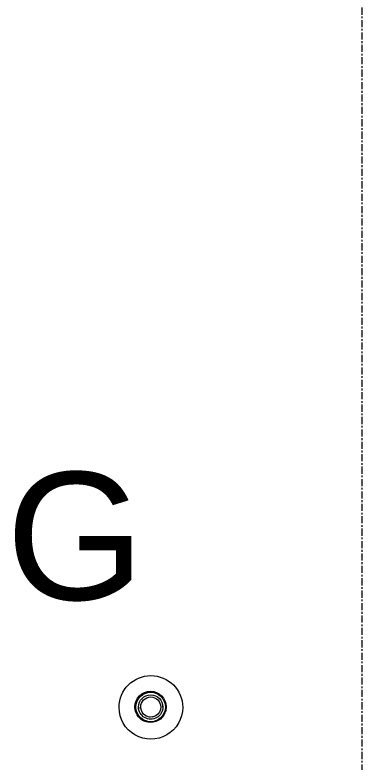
# Model space of a CAD drawing. Header units: inches. Extents: x 29752 to 32426, y -178 to 5722.
# Drawn here: x 31066.9 to 31091.4, y 4401.8 to 4454.5 of the extents above; entities that cross this region are included whole.
import ezdxf

# ---------------------------------------------------------------- set-up
doc = ezdxf.new("R2010")
doc.units = ezdxf.units.IN
doc.header["$MEASUREMENT"] = 0
doc.linetypes.add('Grid Line 1_2_', pattern=[0.875, 0.5, -0.125, 0.125, -0.125])
for name, color, linetype, lineweight in [('E-LITE-EQPM', 33, 'Continuous', 9), ('E-LITE-EQPM-IDEN', 33, 'Continuous', 9), ('G-IMPT', 8, 'Continuous', 9), ('S-GRID', 1, 'Continuous', 9)]:
    doc.layers.add(name, color=color, linetype=linetype, lineweight=lineweight)
doc.styles.add('Arial', font='arial.ttf', dxfattribs={"height": 9})

# ---------------------------------------------------------------- blocks, each defined once
blk = doc.blocks.new('EUREKA LIGHTING_4064 VOXEL - 2026_cap BLK_sat-6248604-FIRST FLOOR')
at = {"layer": 'G-IMPT'}
for p, q in [((-0.845, 0.048), (-0.792, 0.048)), ((-0.745, 0.048), (-0.697, 0.048)), ((0.857, -0.047), (0.805, -0.047))]:
    blk.add_line(p, q, dxfattribs=at)
blk = doc.blocks.new('EUREKA LIGHTING_4064 VOXEL - 2064_shade_sat-6248603-FIRST FLOOR')
at = {"layer": 'G-IMPT'}
for radius, start, end in [(1.102, 21.1788, 180), (1.043, 144, 149.4936), (1.043, 108, 111.0454), (1.043, 174.916, 180), (1.102, 360, 18.4459), (1.102, 180, 0), (1.043, 180, 186.0976), (1.043, 208.9106, 220.2707), (1.043, 246.1673, 256.6961), (1.043, 284.5586, 292.2676)]:
    blk.add_arc((-0.005, -0.005), radius, start, end, dxfattribs=at)
blk = doc.blocks.new('EUREKA LIGHTING_4064 VOXEL - 2033_heatsink_sat-6248602-FIRST FLOOR')
at = {"layer": 'G-IMPT'}
for p, q in [((-0.801, 0.048), (-0.835, 0.049)), ((-0.697, 0.043), (-0.732, 0.045)), ((0.813, -0.042), (0.847, -0.043)), ((-0.353, -0.957), (-0.345, -0.976))]:
    blk.add_line(p, q, dxfattribs=at)
for radius, start, end in [(1.04, 0, 180), (0.859, 360, 180), (0.709, 114.8321, 118.9388), (0.709, 95.012, 99.1157), (0.709, 79.2926, 83.7501), (1.04, 50.7234, 54.1297), (1.04, 180, 360), (0.859, 180, 0), (0.709, 138.762, 143.024), (1.04, 14.4002, 19.5187), (1.04, 213.75, 219.0131), (1.04, 250.2793, 254.5002), (1.04, 285.5047, 288.6362)]:
    blk.add_arc((0.006, 0.003), radius, start, end, dxfattribs=at)
blk = doc.blocks.new('EUREKA LIGHTING_4064 VOXEL - 4064 -4W-6248609-FIRST FLOOR')
at = {"layer": 'E-LITE-EQPM'}
for centre, radius, start, end in [((0.016, 0.029), 2.244, 360, 180), ((0.006, 0.001), 0.709, 360, 180), ((0.016, 0.029), 2.244, 180, 360), ((0.006, 0.001), 0.709, 180, 360)]:
    blk.add_arc(centre, radius, start, end, dxfattribs=at)
for name in ['EUREKA LIGHTING_4064 VOXEL - 2064_shade_sat-6248603-FIRST FLOOR', 'EUREKA LIGHTING_4064 VOXEL - 2033_heatsink_sat-6248602-FIRST FLOOR', 'EUREKA LIGHTING_4064 VOXEL - 2026_cap BLK_sat-6248604-FIRST FLOOR']:
    blk.add_blockref(name, (0, 0))

msp = doc.modelspace()

# ---------------------------------------------------------------- linework, layer by layer
at = {"layer": 'S-GRID', "linetype": 'Grid Line 1_2_'}
msp.add_line((31091.362, 4277.766), (31091.362, 5698.128), dxfattribs=at)

# ---------------------------------------------------------------- block references
at = {"layer": 'E-LITE-EQPM', "extrusion": (0, 0, -1), "rotation": 180}
msp.add_blockref('EUREKA LIGHTING_4064 VOXEL - 4064 -4W-6248609-FIRST FLOOR', (-31076.448, 4405.686), dxfattribs=at)

# ---------------------------------------------------------------- texts
at = {"layer": 'E-LITE-EQPM-IDEN', "insert": (31066.243, 4422.247), "char_height": 9, "width": 12.12, "attachment_point": 1, "style": 'Arial'}
msp.add_mtext('G', dxfattribs=at)

doc.saveas('drawing.dxf')
